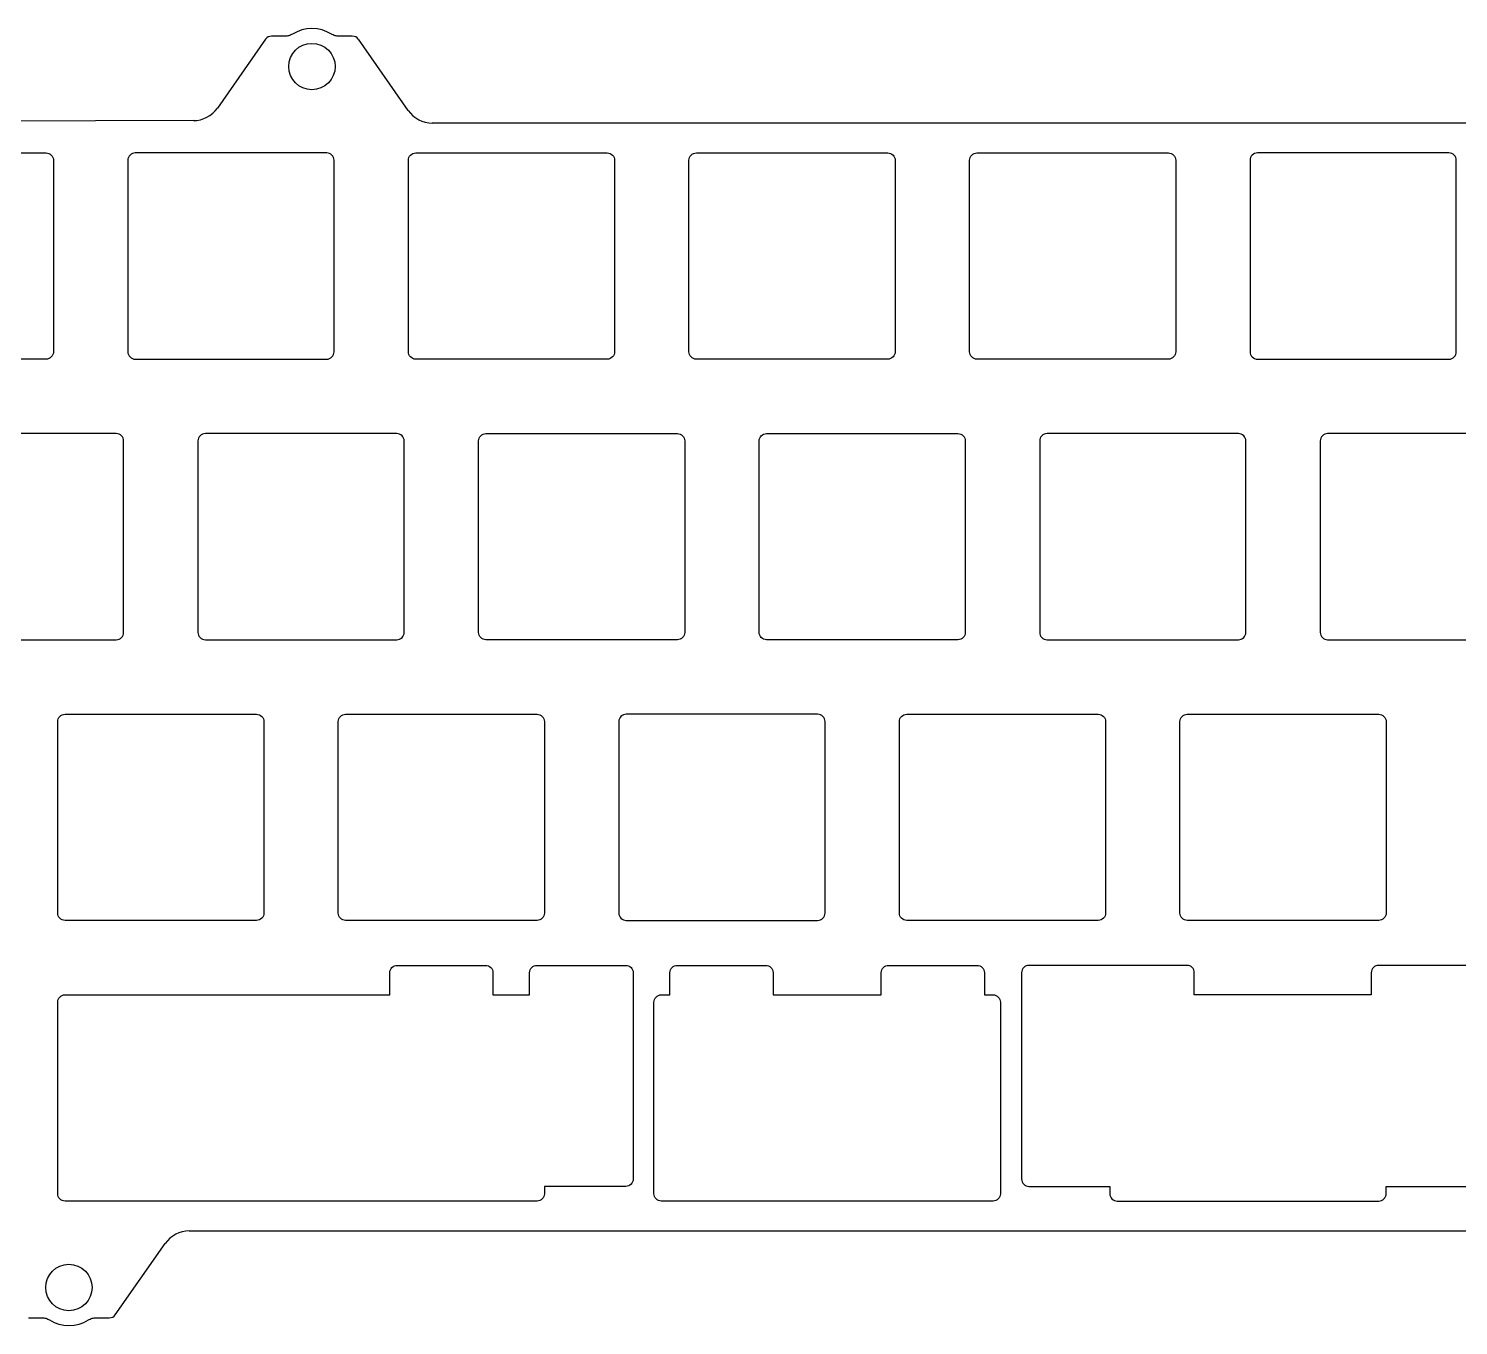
# Model space of a CAD drawing. Header units: millimetres. Extents: x 9 to 371, y 9 to 97.
# Drawn here: x 95.4 to 192.5, y 9.2 to 97.2 of the extents above; entities that cross this region are included whole.
import ezdxf

# ---------------------------------------------------------------- set-up
doc = ezdxf.new("R2010")
doc.units = ezdxf.units.MM
doc.header["$MEASUREMENT"] = 0

msp = doc.modelspace()

# ---------------------------------------------------------------- linework, layer by layer
for p, q in [((111.464, 96.523), (108.199, 91.859)), ((111.464, 96.523), (108.199, 91.859)), ((112.769, 96.736), (111.874, 96.736)), ((112.769, 96.736), (111.874, 96.736)), ((117.353, 96.736), (116.458, 96.736)), ((117.353, 96.736), (116.458, 96.736)), ((121.147, 91.689), (117.763, 96.523)), ((121.147, 91.689), (117.763, 96.523)), ((106.565, 91.006), (38.353, 90.836)), ((106.565, 91.006), (38.353, 90.836)), ((196.191, 90.836), (122.786, 90.836)), ((196.191, 90.836), (122.786, 90.836)), ((106.286, 15.636), (255.316, 15.636)), ((106.286, 15.636), (255.316, 15.636)), ((101.263, 9.949), (104.647, 14.783)), ((101.263, 9.949), (104.647, 14.783)), ((95.374, 9.736), (96.269, 9.736)), ((95.374, 9.736), (96.269, 9.736)), ((99.958, 9.736), (100.853, 9.736)), ((99.958, 9.736), (100.853, 9.736))]:
    msp.add_line(p, q)
for points in [[(97.063, 88.311), (97.063, 75.311, -0.414214), (96.563, 74.811), (83.563, 74.811, -0.414214), (83.063, 75.311), (83.063, 88.311, -0.414214), (83.563, 88.811), (96.563, 88.811, -0.414214)], [(97.063, 88.311), (97.063, 75.311, -0.414214), (96.563, 74.811), (83.563, 74.811, -0.414214), (83.063, 75.311), (83.063, 88.311, -0.414214), (83.563, 88.811), (96.563, 88.811, -0.414214)], [(116.113, 88.311, 0.414214), (115.613, 88.811), (102.613, 88.811, 0.414214), (102.113, 88.311), (102.113, 75.311, 0.414214), (102.613, 74.811), (115.613, 74.811, 0.414214), (116.113, 75.311)], [(116.113, 88.311, 0.414214), (115.613, 88.811), (102.613, 88.811, 0.414214), (102.113, 88.311), (102.113, 75.311, 0.414214), (102.613, 74.811), (115.613, 74.811, 0.414214), (116.113, 75.311)], [(134.663, 74.811), (121.663, 74.811, -0.414214), (121.163, 75.311), (121.163, 88.311, -0.414214), (121.663, 88.811), (134.663, 88.811, -0.414214), (135.163, 88.311), (135.163, 75.311, -0.414214)], [(134.663, 74.811), (121.663, 74.811, -0.414214), (121.163, 75.311), (121.163, 88.311, -0.414214), (121.663, 88.811), (134.663, 88.811, -0.414214), (135.163, 88.311), (135.163, 75.311, -0.414214)], [(140.713, 88.811), (153.713, 88.811, -0.414214), (154.213, 88.311), (154.213, 75.311, -0.414214), (153.713, 74.811), (140.713, 74.811, -0.414214), (140.213, 75.311), (140.213, 88.311, -0.414214)], [(140.713, 88.811), (153.713, 88.811, -0.414214), (154.213, 88.311), (154.213, 75.311, -0.414214), (153.713, 74.811), (140.713, 74.811, -0.414214), (140.213, 75.311), (140.213, 88.311, -0.414214)], [(173.263, 88.311), (173.263, 75.311, -0.414214), (172.763, 74.811), (159.763, 74.811, -0.414214), (159.263, 75.311), (159.263, 88.311, -0.414214), (159.763, 88.811), (172.763, 88.811, -0.414214)], [(173.263, 88.311), (173.263, 75.311, -0.414214), (172.763, 74.811), (159.763, 74.811, -0.414214), (159.263, 75.311), (159.263, 88.311, -0.414214), (159.763, 88.811), (172.763, 88.811, -0.414214)], [(191.813, 74.811, 0.414214), (192.313, 75.311), (192.313, 88.311, 0.414214), (191.813, 88.811), (178.813, 88.811, 0.414214), (178.313, 88.311), (178.313, 75.311, 0.414214), (178.813, 74.811)], [(191.813, 74.811, 0.414214), (192.313, 75.311), (192.313, 88.311, 0.414214), (191.813, 88.811), (178.813, 88.811, 0.414214), (178.313, 88.311), (178.313, 75.311, 0.414214), (178.813, 74.811)], [(101.826, 69.261, 0.414214), (101.326, 69.761), (88.326, 69.761, 0.414214), (87.826, 69.261), (87.826, 56.261, 0.414214), (88.326, 55.761), (101.326, 55.761, 0.414214), (101.826, 56.261)], [(101.826, 69.261, 0.414214), (101.326, 69.761), (88.326, 69.761, 0.414214), (87.826, 69.261), (87.826, 56.261, 0.414214), (88.326, 55.761), (101.326, 55.761, 0.414214), (101.826, 56.261)], [(120.376, 55.761, 0.414214), (120.876, 56.261), (120.876, 69.261, 0.414214), (120.376, 69.761), (107.376, 69.761, 0.414214), (106.876, 69.261), (106.876, 56.261, 0.414214), (107.376, 55.761)], [(120.376, 55.761, 0.414214), (120.876, 56.261), (120.876, 69.261, 0.414214), (120.376, 69.761), (107.376, 69.761, 0.414214), (106.876, 69.261), (106.876, 56.261, 0.414214), (107.376, 55.761)], [(126.426, 69.761), (139.426, 69.761, -0.414214), (139.926, 69.261), (139.926, 56.261, -0.414214), (139.426, 55.761), (126.426, 55.761, -0.414214), (125.926, 56.261), (125.926, 69.261, -0.414214)], [(126.426, 69.761), (139.426, 69.761, -0.414214), (139.926, 69.261), (139.926, 56.261, -0.414214), (139.426, 55.761), (126.426, 55.761, -0.414214), (125.926, 56.261), (125.926, 69.261, -0.414214)], [(158.976, 69.261), (158.976, 56.261, -0.414214), (158.476, 55.761), (145.476, 55.761, -0.414214), (144.976, 56.261), (144.976, 69.261, -0.414214), (145.476, 69.761), (158.476, 69.761, -0.414214)], [(158.976, 69.261), (158.976, 56.261, -0.414214), (158.476, 55.761), (145.476, 55.761, -0.414214), (144.976, 56.261), (144.976, 69.261, -0.414214), (145.476, 69.761), (158.476, 69.761, -0.414214)], [(178.026, 69.261, 0.414214), (177.526, 69.761), (164.526, 69.761, 0.414214), (164.026, 69.261), (164.026, 56.261, 0.414214), (164.526, 55.761), (177.526, 55.761, 0.414214), (178.026, 56.261)], [(178.026, 69.261, 0.414214), (177.526, 69.761), (164.526, 69.761, 0.414214), (164.026, 69.261), (164.026, 56.261, 0.414214), (164.526, 55.761), (177.526, 55.761, 0.414214), (178.026, 56.261)], [(196.576, 55.761, 0.414214), (197.076, 56.261), (197.076, 69.261, 0.414214), (196.576, 69.761), (183.576, 69.761, 0.414214), (183.076, 69.261), (183.076, 56.261, 0.414214), (183.576, 55.761)], [(196.576, 55.761, 0.414214), (197.076, 56.261), (197.076, 69.261, 0.414214), (196.576, 69.761), (183.576, 69.761, 0.414214), (183.076, 69.261), (183.076, 56.261, 0.414214), (183.576, 55.761)], [(111.351, 50.211), (111.351, 37.211, -0.414214), (110.851, 36.711), (97.851, 36.711, -0.414214), (97.351, 37.211), (97.351, 50.211, -0.414214), (97.851, 50.711), (110.851, 50.711, -0.414214)], [(111.351, 50.211), (111.351, 37.211, -0.414214), (110.851, 36.711), (97.851, 36.711, -0.414214), (97.351, 37.211), (97.351, 50.211, -0.414214), (97.851, 50.711), (110.851, 50.711, -0.414214)], [(130.401, 50.211), (130.401, 37.211, -0.414214), (129.901, 36.711), (116.901, 36.711, -0.414214), (116.401, 37.211), (116.401, 50.211, -0.414214), (116.901, 50.711), (129.901, 50.711, -0.414214)], [(130.401, 50.211), (130.401, 37.211, -0.414214), (129.901, 36.711), (116.901, 36.711, -0.414214), (116.401, 37.211), (116.401, 50.211, -0.414214), (116.901, 50.711), (129.901, 50.711, -0.414214)], [(149.451, 50.211, 0.414214), (148.951, 50.711), (135.951, 50.711, 0.414214), (135.451, 50.211), (135.451, 37.211, 0.414214), (135.951, 36.711), (148.951, 36.711, 0.414214), (149.451, 37.211)], [(149.451, 50.211, 0.414214), (148.951, 50.711), (135.951, 50.711, 0.414214), (135.451, 50.211), (135.451, 37.211, 0.414214), (135.951, 36.711), (148.951, 36.711, 0.414214), (149.451, 37.211)], [(168.001, 36.711), (155.001, 36.711, -0.414214), (154.501, 37.211), (154.501, 50.211, -0.414214), (155.001, 50.711), (168.001, 50.711, -0.414214), (168.501, 50.211), (168.501, 37.211, -0.414214)], [(168.001, 36.711), (155.001, 36.711, -0.414214), (154.501, 37.211), (154.501, 50.211, -0.414214), (155.001, 50.711), (168.001, 50.711, -0.414214), (168.501, 50.211), (168.501, 37.211, -0.414214)], [(187.551, 50.211), (187.551, 37.211, -0.414214), (187.051, 36.711), (174.051, 36.711, -0.414214), (173.551, 37.211), (173.551, 50.211, -0.414214), (174.051, 50.711), (187.051, 50.711, -0.414214)], [(187.551, 50.211), (187.551, 37.211, -0.414214), (187.051, 36.711), (174.051, 36.711, -0.414214), (173.551, 37.211), (173.551, 50.211, -0.414214), (174.051, 50.711), (187.051, 50.711, -0.414214)], [(120.401, 33.661), (126.401, 33.661, -0.414214), (126.901, 33.161), (126.901, 31.661), (129.394, 31.661), (129.394, 33.161, -0.414214), (129.894, 33.661), (135.926, 33.661, -0.414214), (136.426, 33.161), (136.426, 19.161, -0.414214), (135.926, 18.661), (130.401, 18.661), (130.401, 18.161, -0.414214), (129.901, 17.661), (97.851, 17.661, -0.414214), (97.351, 18.161), (97.351, 31.161, -0.414214), (97.851, 31.661), (119.901, 31.661), (119.901, 33.161, -0.414214)], [(120.401, 33.661), (126.401, 33.661, -0.414214), (126.901, 33.161), (126.901, 31.661), (129.394, 31.661), (129.394, 33.161, -0.414214), (129.894, 33.661), (135.926, 33.661, -0.414214), (136.426, 33.161), (136.426, 19.161, -0.414214), (135.926, 18.661), (130.401, 18.661), (130.401, 18.161, -0.414214), (129.901, 17.661), (97.851, 17.661, -0.414214), (97.351, 18.161), (97.351, 31.161, -0.414214), (97.851, 31.661), (119.901, 31.661), (119.901, 33.161, -0.414214)], [(160.857, 17.661), (138.332, 17.661, -0.414214), (137.832, 18.161), (137.832, 31.161, -0.414214), (138.332, 31.661), (138.919, 31.661), (138.919, 33.161, -0.414214), (139.419, 33.661), (145.419, 33.661, -0.414214), (145.919, 33.161), (145.919, 31.661), (153.27, 31.661), (153.27, 33.161, -0.414214), (153.77, 33.661), (159.77, 33.661, -0.414214), (160.27, 33.161), (160.27, 31.661), (160.857, 31.661, -0.414214), (161.357, 31.161), (161.357, 18.161, -0.414214)], [(160.857, 17.661), (138.332, 17.661, -0.414214), (137.832, 18.161), (137.832, 31.161, -0.414214), (138.332, 31.661), (138.919, 31.661), (138.919, 33.161, -0.414214), (139.419, 33.661), (145.419, 33.661, -0.414214), (145.919, 33.161), (145.919, 31.661), (153.27, 31.661), (153.27, 33.161, -0.414214), (153.77, 33.661), (159.77, 33.661, -0.414214), (160.27, 33.161), (160.27, 31.661), (160.857, 31.661, -0.414214), (161.357, 31.161), (161.357, 18.161, -0.414214)], [(193.076, 18.661, 0.414214), (193.576, 19.161), (193.576, 33.161, 0.414214), (193.076, 33.661), (187.044, 33.661, 0.414214), (186.544, 33.161), (186.544, 31.661), (174.526, 31.661), (174.526, 33.161, 0.414214), (174.026, 33.661), (163.295, 33.661, 0.414214), (162.795, 33.161), (162.795, 19.161, 0.414214), (163.295, 18.661), (168.788, 18.661), (168.788, 18.161, 0.414214), (169.288, 17.661), (187.051, 17.661, 0.414214), (187.551, 18.161), (187.551, 18.661)], [(193.076, 18.661, 0.414214), (193.576, 19.161), (193.576, 33.161, 0.414214), (193.076, 33.661), (187.044, 33.661, 0.414214), (186.544, 33.161), (186.544, 31.661), (174.526, 31.661), (174.526, 33.161, 0.414214), (174.026, 33.661), (163.295, 33.661, 0.414214), (162.795, 33.161), (162.795, 19.161, 0.414214), (163.295, 18.661), (168.788, 18.661), (168.788, 18.161, 0.414214), (169.288, 17.661), (187.051, 17.661, 0.414214), (187.551, 18.161), (187.551, 18.661)]]:
    msp.add_lwpolyline(points, format="xyb", close=True)
for centre in [(114.613, 94.673), (114.613, 94.673), (98.113, 11.798), (98.113, 11.798)]:
    msp.add_circle(centre, 1.575)
for centre, radius, start, end in [((114.613, 94.673), 2.575, 58.94176, 121.05824), ((114.613, 94.673), 2.575, 58.94176, 121.05824), ((111.874, 96.236), 0.5, 90, 145), ((111.874, 96.236), 0.5, 90, 145), ((117.353, 96.236), 0.5, 35, 90), ((117.353, 96.236), 0.5, 35, 90), ((106.56, 93.006), 2, 270.143, 325), ((106.56, 93.006), 2, 270.143, 325), ((122.786, 92.836), 2, 215, 270), ((122.786, 92.836), 2, 215, 270), ((106.286, 13.636), 2, 90, 145), ((106.286, 13.636), 2, 90, 145), ((100.853, 10.236), 0.5, 270, 325), ((100.853, 10.236), 0.5, 270, 325), ((98.113, 11.798), 2.575, 238.94176, 301.05824), ((98.113, 11.798), 2.575, 238.94176, 301.05824)]:
    msp.add_arc(centre, radius, start, end)
for points, knots in [([(113.285, 96.879), (113.216, 96.838), (113.145, 96.791), (112.942, 96.736), (112.85, 96.736), (112.769, 96.736)], [-0.05014064, -0.05014064, -0.05014064, -0.05014064, -0.02426052, -0.02426052, 0, 0, 0, 0]), ([(113.285, 96.879), (113.216, 96.838), (113.145, 96.791), (112.942, 96.736), (112.85, 96.736), (112.769, 96.736)], [-0.05014064, -0.05014064, -0.05014064, -0.05014064, -0.02426052, -0.02426052, 0, 0, 0, 0]), ([(116.458, 96.736), (116.377, 96.736), (116.285, 96.736), (116.082, 96.791), (116.011, 96.838), (115.942, 96.879)], [-0.04674166, -0.04674166, -0.04674166, -0.04674166, -0.02412574, -0.02412574, 0, 0, 0, 0]), ([(116.458, 96.736), (116.377, 96.736), (116.285, 96.736), (116.082, 96.791), (116.011, 96.838), (115.942, 96.879)], [-0.04674166, -0.04674166, -0.04674166, -0.04674166, -0.02412574, -0.02412574, 0, 0, 0, 0]), ([(96.269, 9.736), (96.35, 9.736), (96.442, 9.736), (96.645, 9.681), (96.716, 9.634), (96.785, 9.593)], [-0.04674166, -0.04674166, -0.04674166, -0.04674166, -0.02412574, -0.02412574, 0, 0, 0, 0]), ([(96.269, 9.736), (96.35, 9.736), (96.442, 9.736), (96.645, 9.681), (96.716, 9.634), (96.785, 9.593)], [-0.04674166, -0.04674166, -0.04674166, -0.04674166, -0.02412574, -0.02412574, 0, 0, 0, 0]), ([(99.442, 9.593), (99.511, 9.634), (99.582, 9.681), (99.785, 9.736), (99.877, 9.736), (99.958, 9.736)], [-0.05014064, -0.05014064, -0.05014064, -0.05014064, -0.02426052, -0.02426052, 0, 0, 0, 0]), ([(99.442, 9.593), (99.511, 9.634), (99.582, 9.681), (99.785, 9.736), (99.877, 9.736), (99.958, 9.736)], [-0.05014064, -0.05014064, -0.05014064, -0.05014064, -0.02426052, -0.02426052, 0, 0, 0, 0])]:
    msp.add_open_spline(points, degree=3, knots=knots)

doc.saveas('drawing.dxf')
